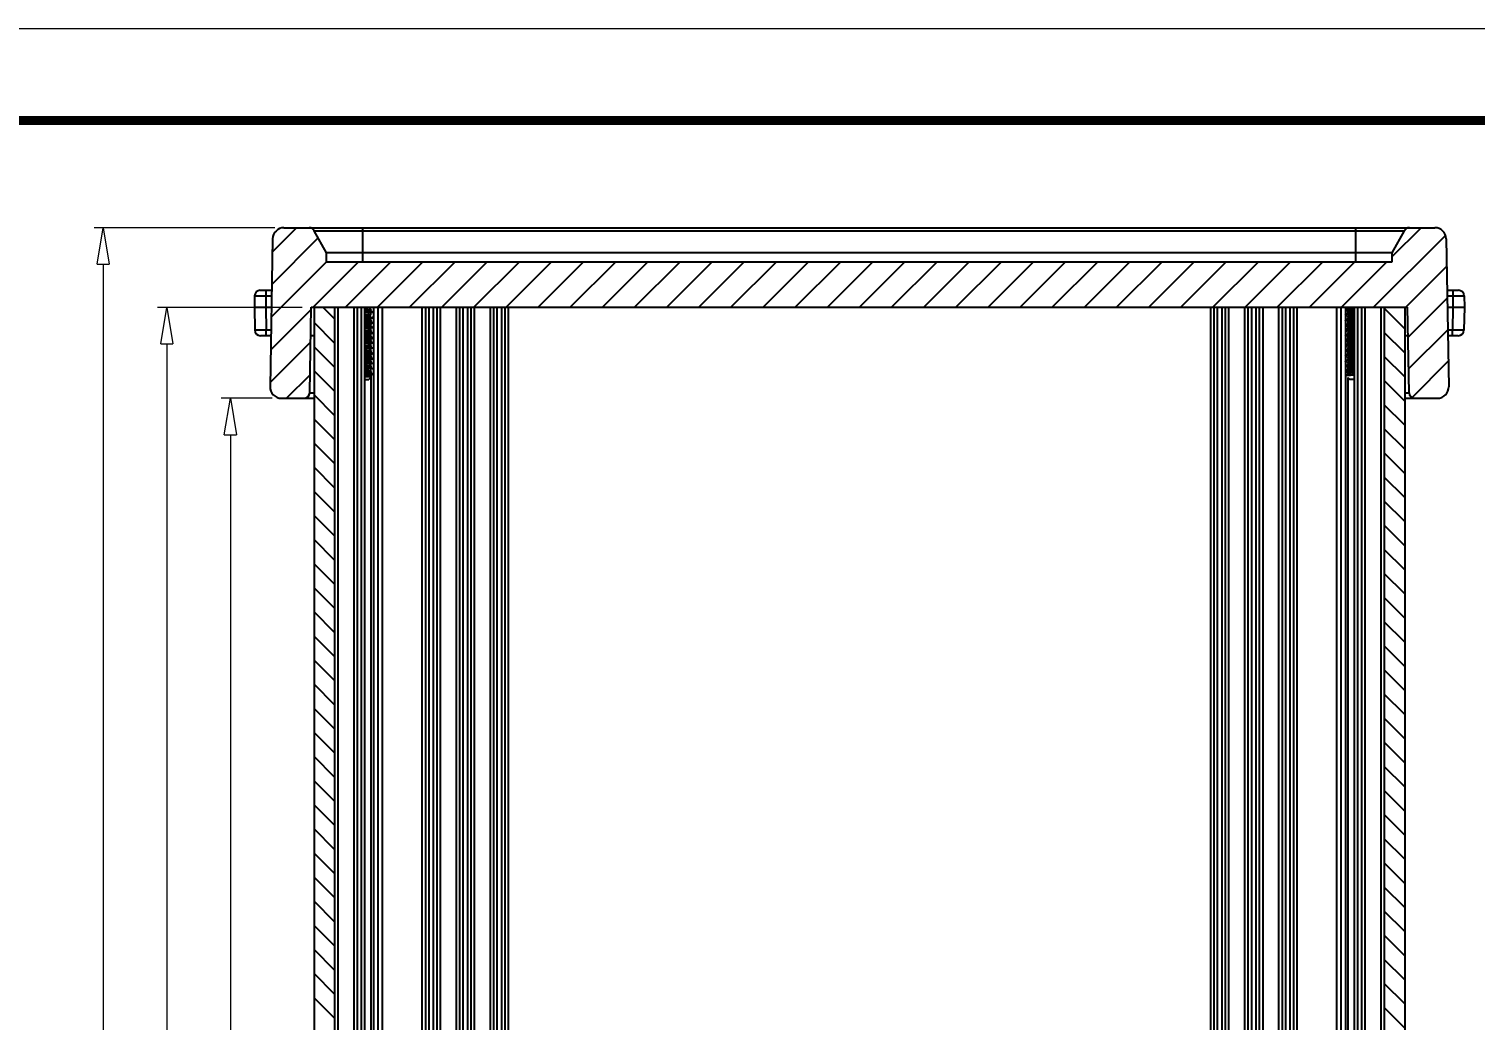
# Model space of a CAD drawing. Extents: x 2468 to 2936, y 274 to 599.
# Drawn here: x 2678.4 to 2805.7, y 512 to 599.2 of the extents above; entities that cross this region are included whole.
import ezdxf

# ---------------------------------------------------------------- set-up
doc = ezdxf.new("R2010")
doc.units = 0
doc.header["$LTSCALE"] = 30.734
doc.header["$PDMODE"] = 3
doc.header["$PDSIZE"] = 0.3125
doc.layers.get('0').update_dxf_attribs({"linetype": 'CONTINUOUS'})
doc.layers.get('Defpoints').update_dxf_attribs({"linetype": 'CONTINUOUS'})
doc.layers.add('dim', color=3, linetype='CONTINUOUS', lineweight=9)
doc.layers.add('from', color=7, linetype='CONTINUOUS', lineweight=13)
doc.styles.add('ROMAND', font='romand.shx', dxfattribs={"width": 0.75, "bigfont": 'gbcbig.shx'})
doc.dimstyles.new('YanXiu', dxfattribs={"dimtxt": 2.5, "dimasz": 2.2, "dimexe": 0.66, "dimexo": 0.66, "dimgap": 0.66, "dimtad": 0, "dimzin": 9, "dimdsep": 46, "dimtxsty": 'ROMAND', "dimblk": 'CLOSEDBLANK', "dimcen": 0, "dimclrd": 256, "dimclre": 131, "dimclrt": 42, "dimazin": 2, "dimtfac": 1, "dimtofl": 0, "dimtmove": 0, "dimatfit": 3, "dimldrblk": 'CLOSEDBLANK', "dimfxl": 1, "dimlwd": 5, "dimlwe": 5, "dimarcsym": 0})

# ---------------------------------------------------------------- blocks, each defined once
blk = doc.blocks.new('_ClosedBlank')
at = {"color": 0, "linetype": 'ByBlock', "lineweight": -2}
for p, q in [((-1, 0.167), (0, 0)), ((-1, 0.167), (-1, -0.167)), ((0, 0), (-1, -0.167))]:
    blk.add_line(p, q, dxfattribs=at)
blk = doc.blocks.new('*D3')
at = {"layer": 'Defpoints', "color": 0}
for p in [(2690.5, 574.67), (2703.21, 574.67), (2703.21, 434.67)]:
    blk.add_point(p, dxfattribs=at)
at = {"layer": 'dim', "color": 131, "lineweight": 5}
for p, q in [((2702.41, 574.67), (2689.7, 574.67)), ((2702.41, 434.67), (2689.7, 434.67))]:
    blk.add_line(p, q, dxfattribs=at)
at = {"layer": 'dim', "lineweight": 5}
for p, q in [((2690.5, 571.47), (2690.5, 509.12)), ((2693.29, 509.12), (2687.7, 509.12)), ((2687.7, 509.12), (2687.7, 500.23)), ((2693.29, 500.23), (2693.29, 509.12)), ((2687.7, 500.23), (2693.29, 500.23)), ((2690.5, 437.87), (2690.5, 500.23))]:
    blk.add_line(p, q, dxfattribs=at)
at = {"layer": 'dim', "lineweight": 5, "xscale": 3.2, "yscale": 3.2, "zscale": 3.2}
for p, rotation in [((2690.5, 574.67), 90), ((2690.5, 434.67), 270)]:
    blk.add_blockref('_ClosedBlank', p, dxfattribs=dict(at, rotation=rotation))
at = {"layer": 'dim', "color": 42, "insert": (2690.5, 504.67), "char_height": 4, "attachment_point": 5, "rotation": 90, "style": 'ROMAND'}
blk.add_mtext('140', dxfattribs=at)
blk = doc.blocks.new('*D4')
at = {"layer": 'Defpoints', "color": 0}
for p in [(2700.59, 566.67), (2696.1, 442.67), (2700.59, 442.67)]:
    blk.add_point(p, dxfattribs=at)
at = {"layer": 'dim', "color": 131, "lineweight": 5}
for p, q in [((2699.79, 566.67), (2695.3, 566.67)), ((2699.79, 442.67), (2695.3, 442.67))]:
    blk.add_line(p, q, dxfattribs=at)
at = {"layer": 'dim', "lineweight": 5}
for p, q in [((2696.1, 563.47), (2696.1, 509.19)), ((2696.1, 445.87), (2696.1, 500.16))]:
    blk.add_line(p, q, dxfattribs=at)
at = {"layer": 'dim', "lineweight": 5, "xscale": 3.2, "yscale": 3.2, "zscale": 3.2}
for p, rotation in [((2696.1, 566.67), 90), ((2696.1, 442.67), 270)]:
    blk.add_blockref('_ClosedBlank', p, dxfattribs=dict(at, rotation=rotation))
at = {"layer": 'dim', "color": 42, "insert": (2696.1, 504.67), "char_height": 4, "attachment_point": 5, "rotation": 90, "style": 'ROMAND'}
blk.add_mtext('124', dxfattribs=at)
blk = doc.blocks.new('*D5')
at = {"layer": 'Defpoints', "color": 0}
for p in [(2684.9, 581.67), (2700.82, 581.67), (2700.82, 427.67)]:
    blk.add_point(p, dxfattribs=at)
at = {"layer": 'dim', "color": 131, "lineweight": 5}
for p, q in [((2700.02, 581.67), (2684.1, 581.67)), ((2700.02, 427.67), (2684.1, 427.67))]:
    blk.add_line(p, q, dxfattribs=at)
at = {"layer": 'dim', "lineweight": 5}
for p, q in [((2684.9, 578.47), (2684.9, 509.19)), ((2684.9, 430.87), (2684.9, 500.16))]:
    blk.add_line(p, q, dxfattribs=at)
at = {"layer": 'dim', "lineweight": 5, "xscale": 3.2, "yscale": 3.2, "zscale": 3.2}
for p, rotation in [((2684.9, 581.67), 90), ((2684.9, 427.67), 270)]:
    blk.add_blockref('_ClosedBlank', p, dxfattribs=dict(at, rotation=rotation))
at = {"layer": 'dim', "color": 42, "insert": (2684.9, 504.67), "char_height": 4, "attachment_point": 5, "rotation": 90, "style": 'ROMAND'}
blk.add_mtext('154', dxfattribs=at)

msp = doc.modelspace()

# ---------------------------------------------------------------- linework, layer by layer
at = {"color": 7, "linetype": 'Continuous'}
for p, q in [((2699.818, 580.691), (2699.592, 567.691)), ((2700.818, 581.674), (2802.109, 581.674)), ((2703.478, 581.416), (2799.449, 581.416)), ((2704.557, 579.474), (2703.478, 581.416)), ((2707.764, 578.674), (2707.764, 581.674)), ((2795.164, 578.674), (2795.164, 581.674)), ((2798.371, 579.474), (2799.449, 581.416)), ((2803.109, 580.691), (2803.336, 567.691)), ((2798.371, 579.474), (2704.557, 579.474)), ((2704.564, 578.674), (2704.557, 579.474)), ((2798.364, 578.674), (2798.371, 579.474)), ((2704.564, 578.674), (2798.364, 578.674)), ((2698.231, 575.682), (2698.214, 574.674)), ((2698.731, 576.174), (2699.74, 576.174)), ((2699.231, 575.682), (2699.214, 574.674)), ((2699.231, 576.174), (2699.231, 575.682)), ((2699.231, 575.682), (2699.731, 575.682)), ((2803.188, 576.174), (2804.196, 576.174)), ((2803.197, 575.682), (2803.696, 575.682)), ((2803.696, 576.174), (2803.696, 575.682)), ((2803.696, 575.682), (2803.714, 574.674)), ((2804.696, 575.682), (2804.714, 574.674)), ((2698.214, 574.674), (2699.713, 574.674)), ((2698.214, 574.674), (2698.249, 572.665)), ((2699.214, 574.674), (2699.249, 572.665)), ((2703.083, 567.165), (2703.214, 574.674)), ((2703.214, 574.674), (2799.714, 574.674)), ((2703.464, 574.674), (2703.464, 434.674)), ((2705.264, 574.674), (2705.264, 434.674)), ((2705.564, 574.674), (2705.564, 434.674)), ((2706.964, 574.674), (2706.964, 434.674)), ((2707.264, 574.674), (2707.264, 434.674)), ((2707.609, 574.674), (2707.609, 434.674)), ((2707.909, 574.674), (2707.909, 434.674)), ((2707.984, 574.62), (2707.909, 574.615)), ((2708.508, 574.66), (2708.363, 574.647)), ((2708.686, 574.674), (2708.686, 434.674)), ((2709.08, 574.674), (2709.08, 434.674)), ((2709.457, 574.674), (2709.457, 434.674)), ((2709.464, 574.674), (2709.464, 434.674)), ((2712.964, 574.674), (2712.964, 434.674)), ((2713.264, 574.674), (2713.264, 434.674)), ((2713.564, 574.674), (2713.564, 434.674)), ((2713.964, 574.674), (2713.964, 434.674)), ((2714.264, 574.674), (2714.264, 434.674)), ((2714.564, 574.674), (2714.564, 434.674)), ((2715.964, 574.674), (2715.964, 434.674)), ((2716.264, 574.674), (2716.264, 434.674)), ((2716.564, 574.674), (2716.564, 434.674)), ((2716.964, 574.674), (2716.964, 434.674)), ((2717.264, 574.674), (2717.264, 434.674)), ((2717.564, 574.674), (2717.564, 434.674)), ((2718.964, 574.674), (2718.964, 434.674)), ((2719.264, 574.674), (2719.264, 434.674)), ((2719.564, 574.674), (2719.564, 434.674)), ((2719.964, 574.674), (2719.964, 434.674)), ((2720.264, 574.674), (2720.264, 434.674)), ((2720.564, 574.674), (2720.564, 434.674)), ((2782.364, 574.674), (2782.364, 434.674)), ((2782.664, 574.674), (2782.664, 434.674)), ((2782.964, 574.674), (2782.964, 434.674)), ((2783.364, 574.674), (2783.364, 434.674)), ((2783.664, 574.674), (2783.664, 434.674)), ((2783.964, 574.674), (2783.964, 434.674)), ((2785.364, 574.674), (2785.364, 434.674)), ((2785.664, 574.674), (2785.664, 434.674)), ((2785.964, 574.674), (2785.964, 434.674)), ((2786.364, 574.674), (2786.364, 434.674)), ((2786.664, 574.674), (2786.664, 434.674)), ((2786.964, 574.674), (2786.964, 434.674)), ((2788.364, 574.674), (2788.364, 434.674)), ((2788.664, 574.674), (2788.664, 434.674)), ((2788.964, 574.674), (2788.964, 434.674)), ((2789.364, 574.674), (2789.364, 434.674)), ((2789.664, 574.674), (2789.664, 434.674)), ((2789.964, 574.674), (2789.964, 434.674)), ((2793.464, 574.674), (2793.464, 434.674)), ((2793.471, 574.674), (2793.471, 434.674)), ((2793.848, 574.674), (2793.848, 434.674)), ((2794.242, 574.674), (2794.242, 434.674)), ((2794.602, 574.624), (2794.498, 574.61)), ((2794.862, 574.553), (2794.67, 574.54)), ((2795.019, 574.563), (2794.862, 574.553)), ((2795.019, 574.66), (2794.891, 574.65)), ((2795.019, 574.674), (2795.019, 434.674)), ((2795.319, 574.674), (2795.319, 434.674)), ((2795.664, 574.674), (2795.664, 434.674)), ((2795.964, 574.674), (2795.964, 434.674)), ((2797.364, 574.674), (2797.364, 434.674)), ((2797.664, 574.674), (2797.664, 434.674)), ((2799.464, 574.674), (2799.464, 434.674)), ((2799.845, 567.165), (2799.714, 574.674)), ((2803.214, 574.674), (2804.714, 574.674)), ((2803.714, 574.674), (2803.679, 572.665)), ((2804.714, 574.674), (2804.679, 572.665)), ((2699.67, 572.174), (2698.749, 572.174)), ((2699.678, 572.665), (2699.249, 572.665)), ((2699.249, 572.174), (2699.249, 572.665)), ((2703.464, 572.174), (2703.17, 572.174)), ((2708.539, 572.103), (2708.517, 572.088)), ((2799.757, 572.174), (2799.464, 572.174)), ((2803.679, 572.665), (2803.249, 572.665)), ((2804.179, 572.174), (2803.258, 572.174)), ((2803.679, 572.174), (2803.679, 572.665)), ((2707.909, 568.761), (2708.573, 568.761)), ((2708.103, 568.675), (2707.909, 568.645)), ((2707.909, 568.586), (2708.539, 568.586)), ((2707.909, 568.336), (2708.289, 568.336)), ((2708.463, 568.511), (2708.289, 568.336)), ((2708.463, 568.511), (2708.463, 440.837)), ((2794.464, 568.511), (2794.639, 568.336)), ((2794.464, 568.511), (2794.464, 440.837)), ((2795.019, 568.336), (2794.639, 568.336)), ((2700.591, 566.674), (2703.464, 566.674)), ((2703.083, 567.165), (2703.464, 567.165)), ((2799.464, 567.165), (2799.845, 567.165)), ((2799.464, 566.674), (2802.336, 566.674))]:
    msp.add_line(p, q, dxfattribs=at)
at = {"color": 40, "linetype": 'Continuous'}
for p, q in [((2699.749, 576.687), (2703.835, 580.774)), ((2699.799, 579.566), (2701.907, 581.674)), ((2796.73, 574.674), (2803.055, 580.998)), ((2798.368, 579.14), (2800.902, 581.674)), ((2699.698, 573.808), (2704.564, 578.674)), ((2703.392, 574.674), (2707.392, 578.674)), ((2706.22, 574.674), (2710.22, 578.674)), ((2709.049, 574.674), (2713.049, 578.674)), ((2711.877, 574.674), (2715.877, 578.674)), ((2714.706, 574.674), (2718.706, 578.674)), ((2717.534, 574.674), (2721.534, 578.674)), ((2720.363, 574.674), (2724.363, 578.674)), ((2723.191, 574.674), (2727.191, 578.674)), ((2726.019, 574.674), (2730.019, 578.674)), ((2728.848, 574.674), (2732.848, 578.674)), ((2731.676, 574.674), (2735.676, 578.674)), ((2734.505, 574.674), (2738.505, 578.674)), ((2737.333, 574.674), (2741.333, 578.674)), ((2740.162, 574.674), (2744.162, 578.674)), ((2742.99, 574.674), (2746.99, 578.674)), ((2745.818, 574.674), (2749.818, 578.674)), ((2748.647, 574.674), (2752.647, 578.674)), ((2751.475, 574.674), (2755.475, 578.674)), ((2754.304, 574.674), (2758.304, 578.674)), ((2757.132, 574.674), (2761.132, 578.674)), ((2759.961, 574.674), (2763.961, 578.674)), ((2762.789, 574.674), (2766.789, 578.674)), ((2765.617, 574.674), (2769.617, 578.674)), ((2768.446, 574.674), (2772.446, 578.674)), ((2771.274, 574.674), (2775.274, 578.674)), ((2774.103, 574.674), (2778.103, 578.674)), ((2776.931, 574.674), (2780.931, 578.674)), ((2779.76, 574.674), (2783.76, 578.674)), ((2782.588, 574.674), (2786.588, 578.674)), ((2785.416, 574.674), (2789.416, 578.674)), ((2788.245, 574.674), (2792.245, 578.674)), ((2791.073, 574.674), (2795.073, 578.674)), ((2793.902, 574.674), (2797.902, 578.674)), ((2799.559, 574.674), (2803.152, 578.267)), ((2799.76, 572.046), (2803.2, 575.487)), ((2699.648, 570.93), (2703.211, 574.492)), ((2705.264, 573.65), (2704.24, 574.674)), ((2799.464, 572.788), (2797.664, 574.588)), ((2705.264, 571.529), (2703.464, 573.329)), ((2699.598, 568.051), (2703.16, 571.614)), ((2799.464, 570.667), (2797.664, 572.467)), ((2799.808, 569.267), (2803.249, 572.707)), ((2705.264, 569.408), (2703.464, 571.208)), ((2799.464, 568.546), (2797.664, 570.346)), ((2705.264, 567.286), (2703.464, 569.086)), ((2800.111, 566.741), (2803.297, 569.927)), ((2701.049, 566.674), (2703.11, 568.735)), ((2799.464, 566.424), (2797.664, 568.224)), ((2705.264, 565.165), (2703.464, 566.965)), ((2799.464, 564.303), (2797.664, 566.103)), ((2705.264, 563.044), (2703.464, 564.844)), ((2799.464, 562.182), (2797.664, 563.982)), ((2705.264, 560.922), (2703.464, 562.722)), ((2799.464, 560.06), (2797.664, 561.86)), ((2705.264, 558.801), (2703.464, 560.601)), ((2799.464, 557.939), (2797.664, 559.739)), ((2705.264, 556.68), (2703.464, 558.48)), ((2799.464, 555.818), (2797.664, 557.618)), ((2705.264, 554.558), (2703.464, 556.358)), ((2799.464, 553.696), (2797.664, 555.496)), ((2705.264, 552.437), (2703.464, 554.237)), ((2799.464, 551.575), (2797.664, 553.375)), ((2705.264, 550.316), (2703.464, 552.116)), ((2799.464, 549.454), (2797.664, 551.254)), ((2705.264, 548.194), (2703.464, 549.994)), ((2799.464, 547.333), (2797.664, 549.133)), ((2705.264, 546.073), (2703.464, 547.873)), ((2799.464, 545.211), (2797.664, 547.011)), ((2705.264, 543.952), (2703.464, 545.752)), ((2799.464, 543.09), (2797.664, 544.89)), ((2705.264, 541.83), (2703.464, 543.63)), ((2799.464, 540.969), (2797.664, 542.769)), ((2705.264, 539.709), (2703.464, 541.509)), ((2799.464, 538.847), (2797.664, 540.647)), ((2705.264, 537.588), (2703.464, 539.388)), ((2799.464, 536.726), (2797.664, 538.526)), ((2705.264, 535.467), (2703.464, 537.267)), ((2799.464, 534.605), (2797.664, 536.405)), ((2705.264, 533.345), (2703.464, 535.145)), ((2799.464, 532.483), (2797.664, 534.283)), ((2705.264, 531.224), (2703.464, 533.024)), ((2799.464, 530.362), (2797.664, 532.162)), ((2705.264, 529.103), (2703.464, 530.903)), ((2799.464, 528.241), (2797.664, 530.041)), ((2705.264, 526.981), (2703.464, 528.781)), ((2799.464, 526.119), (2797.664, 527.919)), ((2705.264, 524.86), (2703.464, 526.66)), ((2799.464, 523.998), (2797.664, 525.798)), ((2705.264, 522.739), (2703.464, 524.539)), ((2799.464, 521.877), (2797.664, 523.677)), ((2705.264, 520.617), (2703.464, 522.417)), ((2799.464, 519.755), (2797.664, 521.555)), ((2705.264, 518.496), (2703.464, 520.296)), ((2799.464, 517.634), (2797.664, 519.434)), ((2705.264, 516.375), (2703.464, 518.175)), ((2799.464, 515.513), (2797.664, 517.313)), ((2705.264, 514.253), (2703.464, 516.053)), ((2799.464, 513.391), (2797.664, 515.191)), ((2705.264, 512.132), (2703.464, 513.932)), ((2799.464, 511.27), (2797.664, 513.07))]:
    msp.add_line(p, q, dxfattribs=at)
at = {"color": 7, "linetype": 'Continuous'}
for points in [[(2698.231, 575.682), (2698.28, 575.685), (2698.422, 575.686), (2698.644, 575.686), (2698.922, 575.685), (2699.231, 575.682)], [(2803.696, 575.682), (2804.005, 575.685), (2804.284, 575.686), (2804.505, 575.686), (2804.647, 575.685), (2804.696, 575.682)], [(2707.909, 574.463), (2708.036, 574.472), (2708.195, 574.486), (2708.326, 574.499), (2708.429, 574.512)], [(2708.5, 574.334), (2708.429, 574.32), (2708.326, 574.307), (2708.195, 574.294), (2708.037, 574.281), (2707.909, 574.271)], [(2708.714, 574.252), (2708.71, 574.246), (2708.671, 574.233), (2708.59, 574.22), (2708.47, 574.206), (2708.316, 574.193), (2708.131, 574.18), (2707.924, 574.166), (2707.909, 574.165)], [(2708.363, 574.647), (2708.186, 574.633), (2707.984, 574.62)], [(2708.429, 574.512), (2708.5, 574.525), (2708.532, 574.536)], [(2708.429, 574.062), (2708.5, 574.075), (2708.532, 574.086)], [(2708.539, 574.353), (2708.535, 574.347), (2708.5, 574.334)], [(2795.019, 574.507), (2794.862, 574.497), (2794.67, 574.484), (2794.505, 574.47), (2794.373, 574.457), (2794.279, 574.444), (2794.226, 574.43), (2794.214, 574.421)], [(2794.373, 574.513), (2794.279, 574.5), (2794.226, 574.487), (2794.22, 574.484)], [(2795.019, 574.113), (2795.014, 574.113), (2794.805, 574.1), (2794.62, 574.086), (2794.464, 574.073), (2794.342, 574.059), (2794.259, 574.046), (2794.22, 574.034)], [(2794.67, 574.54), (2794.505, 574.527), (2794.373, 574.513)], [(2794.389, 574.319), (2794.392, 574.325), (2794.427, 574.339)], [(2794.498, 574.61), (2794.427, 574.597), (2794.396, 574.586)], [(2794.499, 574.16), (2794.427, 574.147), (2794.396, 574.136)], [(2794.427, 574.339), (2794.498, 574.352), (2794.602, 574.365), (2794.733, 574.378), (2794.891, 574.392), (2795.019, 574.401)], [(2795.019, 574.21), (2794.891, 574.2), (2794.733, 574.187), (2794.602, 574.174), (2794.499, 574.16)], [(2794.891, 574.65), (2794.733, 574.637), (2794.602, 574.624)], [(2707.909, 574.013), (2708.037, 574.022), (2708.195, 574.036), (2708.326, 574.049), (2708.429, 574.062)], [(2708.463, 573.877), (2708.417, 573.868), (2708.313, 573.856), (2708.182, 573.843), (2708.025, 573.83), (2707.909, 573.821)], [(2708.714, 573.802), (2708.704, 573.793), (2708.652, 573.779), (2708.56, 573.766), (2708.43, 573.753), (2708.266, 573.739), (2708.075, 573.726), (2707.909, 573.715)], [(2708.708, 573.738), (2708.704, 573.736), (2708.652, 573.723), (2708.56, 573.71), (2708.43, 573.696), (2708.266, 573.683), (2708.075, 573.67), (2707.909, 573.659)], [(2707.909, 573.563), (2708.025, 573.571), (2708.182, 573.584), (2708.313, 573.597), (2708.417, 573.61)], [(2708.5, 573.433), (2708.429, 573.42), (2708.325, 573.407), (2708.194, 573.394), (2708.036, 573.38), (2707.909, 573.371)], [(2708.714, 573.352), (2708.693, 573.339), (2708.63, 573.325), (2708.527, 573.312), (2708.387, 573.299), (2708.215, 573.285), (2708.017, 573.272), (2707.909, 573.265)], [(2708.708, 573.288), (2708.693, 573.283), (2708.63, 573.269), (2708.527, 573.256), (2708.387, 573.243), (2708.215, 573.229), (2708.017, 573.216), (2707.909, 573.209)], [(2707.909, 573.113), (2708.036, 573.122), (2708.194, 573.135), (2708.325, 573.149), (2708.429, 573.162)], [(2708.5, 572.984), (2708.429, 572.97), (2708.325, 572.957), (2708.194, 572.944), (2708.036, 572.931), (2707.909, 572.921)], [(2708.714, 572.902), (2708.712, 572.898), (2708.68, 572.885), (2708.605, 572.872), (2708.491, 572.858), (2708.341, 572.845), (2708.161, 572.832), (2707.957, 572.818), (2707.909, 572.815)], [(2708.417, 573.61), (2708.492, 573.623), (2708.532, 573.636)], [(2708.429, 573.162), (2708.5, 573.175), (2708.532, 573.186)], [(2708.539, 573.453), (2708.535, 573.447), (2708.5, 573.433)], [(2708.539, 573.003), (2708.535, 572.997), (2708.5, 572.984)], [(2795.019, 574.057), (2795.014, 574.057), (2794.805, 574.043), (2794.62, 574.03), (2794.464, 574.017), (2794.342, 574.003), (2794.259, 573.99), (2794.218, 573.977), (2794.214, 573.971)], [(2795.019, 573.607), (2794.953, 573.603), (2794.75, 573.59), (2794.573, 573.576), (2794.426, 573.563), (2794.315, 573.549), (2794.243, 573.536), (2794.214, 573.523), (2794.214, 573.521)], [(2795.019, 573.157), (2794.894, 573.149), (2794.697, 573.136), (2794.528, 573.122), (2794.39, 573.109), (2794.29, 573.096), (2794.231, 573.082), (2794.214, 573.071)], [(2795.019, 573.663), (2794.953, 573.659), (2794.75, 573.646), (2794.573, 573.632), (2794.426, 573.619), (2794.315, 573.606), (2794.243, 573.592), (2794.22, 573.584)], [(2795.019, 573.213), (2794.894, 573.205), (2794.697, 573.192), (2794.528, 573.179), (2794.39, 573.165), (2794.29, 573.152), (2794.231, 573.139), (2794.22, 573.134)], [(2794.389, 573.869), (2794.392, 573.875), (2794.427, 573.889)], [(2794.389, 573.419), (2794.392, 573.425), (2794.427, 573.439)], [(2794.389, 572.969), (2794.392, 572.975), (2794.427, 572.989)], [(2794.498, 573.71), (2794.427, 573.697), (2794.396, 573.686)], [(2794.498, 573.26), (2794.427, 573.247), (2794.396, 573.236)], [(2794.498, 572.81), (2794.427, 572.797), (2794.396, 572.786)], [(2794.427, 573.889), (2794.499, 573.902), (2794.602, 573.915), (2794.733, 573.928), (2794.891, 573.942), (2795.019, 573.951)], [(2794.427, 573.439), (2794.498, 573.452), (2794.602, 573.465), (2794.733, 573.478), (2794.891, 573.492), (2795.019, 573.501)], [(2794.427, 572.989), (2794.498, 573.002), (2794.602, 573.015), (2794.733, 573.028), (2794.891, 573.042), (2795.019, 573.051)], [(2795.019, 573.76), (2794.891, 573.75), (2794.733, 573.737), (2794.602, 573.724), (2794.498, 573.71)], [(2795.019, 573.31), (2794.891, 573.3), (2794.733, 573.287), (2794.602, 573.274), (2794.498, 573.26)], [(2795.019, 572.86), (2794.891, 572.85), (2794.733, 572.837), (2794.602, 572.824), (2794.498, 572.81)], [(2699.249, 572.665), (2698.94, 572.663), (2698.661, 572.662), (2698.44, 572.662), (2698.298, 572.663), (2698.249, 572.665)], [(2707.909, 572.663), (2708.036, 572.672), (2708.194, 572.685), (2708.325, 572.699), (2708.429, 572.712)], [(2708.5, 572.534), (2708.429, 572.52), (2708.326, 572.507), (2708.195, 572.494), (2708.036, 572.481), (2707.909, 572.471)], [(2708.714, 572.452), (2708.708, 572.445), (2708.663, 572.431), (2708.577, 572.418), (2708.452, 572.405), (2708.293, 572.391), (2708.106, 572.378), (2707.909, 572.365)], [(2708.708, 572.388), (2708.663, 572.375), (2708.577, 572.362), (2708.452, 572.348), (2708.293, 572.335), (2708.106, 572.322), (2707.909, 572.309)], [(2707.909, 572.213), (2708.036, 572.222), (2708.195, 572.236), (2708.326, 572.249), (2708.429, 572.262)], [(2708.517, 572.088), (2708.454, 572.074), (2708.354, 572.06), (2708.223, 572.046), (2708.061, 572.033), (2707.909, 572.021)], [(2708.714, 572.002), (2708.699, 571.991), (2708.643, 571.977), (2708.545, 571.964), (2708.411, 571.951), (2708.243, 571.937), (2708.048, 571.924), (2707.909, 571.915)], [(2708.708, 571.938), (2708.699, 571.935), (2708.643, 571.921), (2708.545, 571.908), (2708.411, 571.895), (2708.243, 571.881), (2708.048, 571.868), (2707.909, 571.859)], [(2707.909, 571.763), (2708.061, 571.774), (2708.223, 571.788), (2708.354, 571.802), (2708.454, 571.816)], [(2708.5, 571.633), (2708.429, 571.62), (2708.325, 571.607), (2708.194, 571.594), (2708.036, 571.58), (2707.909, 571.571)], [(2708.714, 571.552), (2708.714, 571.55), (2708.688, 571.537), (2708.619, 571.524), (2708.511, 571.51), (2708.366, 571.497), (2708.19, 571.484), (2707.989, 571.47), (2707.909, 571.465)], [(2708.429, 572.712), (2708.5, 572.725), (2708.532, 572.736)], [(2708.429, 572.262), (2708.5, 572.275), (2708.532, 572.286)], [(2708.454, 571.816), (2708.517, 571.83), (2708.532, 571.836)], [(2708.539, 572.553), (2708.535, 572.547), (2708.5, 572.534)], [(2708.539, 571.653), (2708.535, 571.647), (2708.5, 571.633)], [(2795.019, 572.707), (2794.836, 572.695), (2794.647, 572.682), (2794.485, 572.669), (2794.358, 572.655), (2794.269, 572.642), (2794.222, 572.629), (2794.214, 572.621)], [(2795.019, 572.257), (2794.986, 572.255), (2794.78, 572.242), (2794.598, 572.228), (2794.446, 572.215), (2794.329, 572.202), (2794.252, 572.188), (2794.216, 572.175), (2794.214, 572.171)], [(2795.019, 571.807), (2794.926, 571.801), (2794.726, 571.788), (2794.552, 571.774), (2794.409, 571.761), (2794.303, 571.748), (2794.237, 571.734), (2794.214, 571.721)], [(2795.019, 572.763), (2794.836, 572.752), (2794.647, 572.738), (2794.485, 572.725), (2794.358, 572.712), (2794.269, 572.698), (2794.22, 572.684)], [(2795.019, 572.313), (2794.986, 572.311), (2794.78, 572.298), (2794.598, 572.284), (2794.446, 572.271), (2794.329, 572.258), (2794.252, 572.244), (2794.22, 572.234)], [(2795.019, 571.863), (2794.926, 571.857), (2794.726, 571.844), (2794.552, 571.831), (2794.409, 571.817), (2794.303, 571.804), (2794.237, 571.791), (2794.22, 571.784)], [(2794.389, 572.519), (2794.392, 572.525), (2794.427, 572.539)], [(2794.389, 572.069), (2794.392, 572.075), (2794.427, 572.089)], [(2794.389, 571.619), (2794.392, 571.625), (2794.427, 571.639)], [(2794.498, 572.36), (2794.427, 572.347), (2794.396, 572.336)], [(2794.498, 571.91), (2794.427, 571.897), (2794.396, 571.886)], [(2794.427, 572.539), (2794.498, 572.552), (2794.602, 572.565), (2794.733, 572.578), (2794.891, 572.592), (2795.019, 572.601)], [(2794.427, 572.089), (2794.498, 572.102), (2794.602, 572.115), (2794.733, 572.128), (2794.891, 572.142), (2795.019, 572.151)], [(2794.427, 571.639), (2794.498, 571.652), (2794.602, 571.665), (2794.733, 571.678), (2794.891, 571.692), (2795.019, 571.701)], [(2795.019, 572.41), (2794.891, 572.4), (2794.733, 572.387), (2794.602, 572.374), (2794.498, 572.36)], [(2795.019, 571.96), (2794.891, 571.95), (2794.733, 571.937), (2794.602, 571.924), (2794.498, 571.91)], [(2804.679, 572.665), (2804.63, 572.663), (2804.488, 572.662), (2804.267, 572.662), (2803.988, 572.663), (2803.679, 572.665)], [(2707.909, 571.313), (2708.036, 571.322), (2708.194, 571.335), (2708.325, 571.349), (2708.429, 571.362)], [(2708.5, 571.183), (2708.429, 571.17), (2708.325, 571.157), (2708.194, 571.144), (2708.036, 571.13), (2707.909, 571.121)], [(2708.714, 571.102), (2708.711, 571.097), (2708.673, 571.083), (2708.593, 571.07), (2708.474, 571.057), (2708.32, 571.043), (2708.136, 571.03), (2707.929, 571.017), (2707.909, 571.015)], [(2707.909, 570.863), (2708.036, 570.872), (2708.194, 570.885), (2708.325, 570.899), (2708.429, 570.912)], [(2708.5, 570.734), (2708.429, 570.72), (2708.325, 570.707), (2708.194, 570.694), (2708.036, 570.681), (2707.909, 570.671)], [(2708.714, 570.652), (2708.704, 570.643), (2708.654, 570.63), (2708.563, 570.616), (2708.433, 570.603), (2708.27, 570.589), (2708.08, 570.576), (2707.909, 570.565)], [(2708.708, 570.588), (2708.704, 570.587), (2708.654, 570.573), (2708.563, 570.56), (2708.433, 570.547), (2708.27, 570.533), (2708.08, 570.52), (2707.909, 570.509)], [(2707.909, 570.413), (2708.036, 570.422), (2708.194, 570.435), (2708.325, 570.449), (2708.429, 570.462)], [(2708.5, 570.283), (2708.428, 570.27), (2708.325, 570.257), (2708.194, 570.244), (2708.035, 570.23), (2707.909, 570.221)], [(2708.429, 571.362), (2708.5, 571.375), (2708.532, 571.386)], [(2708.429, 570.912), (2708.5, 570.925), (2708.532, 570.936)], [(2708.429, 570.462), (2708.5, 570.475), (2708.532, 570.486)], [(2708.539, 571.203), (2708.535, 571.197), (2708.5, 571.183)], [(2708.539, 570.753), (2708.535, 570.747), (2708.5, 570.734)], [(2708.539, 570.303), (2708.535, 570.297), (2708.5, 570.283)], [(2795.019, 571.357), (2794.867, 571.347), (2794.674, 571.334), (2794.508, 571.321), (2794.375, 571.307), (2794.28, 571.294), (2794.226, 571.281), (2794.214, 571.271)], [(2795.019, 570.907), (2795.019, 570.907), (2794.81, 570.894), (2794.624, 570.88), (2794.467, 570.867), (2794.345, 570.854), (2794.261, 570.84), (2794.219, 570.827), (2794.214, 570.821)], [(2795.019, 570.457), (2794.958, 570.453), (2794.755, 570.44), (2794.576, 570.426), (2794.429, 570.413), (2794.317, 570.4), (2794.245, 570.386), (2794.215, 570.373), (2794.214, 570.371)], [(2795.019, 571.413), (2794.867, 571.404), (2794.674, 571.39), (2794.508, 571.377), (2794.375, 571.364), (2794.28, 571.35), (2794.226, 571.337), (2794.22, 571.334)], [(2795.019, 570.963), (2795.019, 570.963), (2794.81, 570.95), (2794.624, 570.936), (2794.467, 570.923), (2794.345, 570.91), (2794.261, 570.896), (2794.22, 570.884)], [(2795.019, 570.513), (2794.958, 570.509), (2794.755, 570.496), (2794.576, 570.483), (2794.429, 570.469), (2794.317, 570.456), (2794.245, 570.443), (2794.22, 570.434)], [(2794.389, 571.169), (2794.392, 571.175), (2794.427, 571.189)], [(2794.389, 570.719), (2794.392, 570.725), (2794.427, 570.739)], [(2794.389, 570.269), (2794.39, 570.273), (2794.419, 570.286)], [(2794.498, 571.46), (2794.427, 571.447), (2794.396, 571.436)], [(2794.498, 571.01), (2794.427, 570.997), (2794.396, 570.986)], [(2794.486, 570.558), (2794.419, 570.545), (2794.396, 570.536)], [(2794.419, 570.286), (2794.486, 570.3), (2794.588, 570.314), (2794.719, 570.327), (2794.878, 570.341), (2795.019, 570.351)], [(2794.427, 571.189), (2794.498, 571.202), (2794.602, 571.215), (2794.733, 571.228), (2794.891, 571.242), (2795.019, 571.251)], [(2794.427, 570.739), (2794.498, 570.752), (2794.602, 570.765), (2794.733, 570.778), (2794.891, 570.792), (2795.019, 570.801)], [(2795.019, 570.61), (2794.878, 570.599), (2794.719, 570.585), (2794.588, 570.572), (2794.486, 570.558)], [(2795.019, 571.51), (2794.891, 571.5), (2794.733, 571.487), (2794.602, 571.474), (2794.498, 571.46)], [(2795.019, 571.06), (2794.891, 571.05), (2794.733, 571.037), (2794.602, 571.024), (2794.498, 571.01)], [(2708.714, 570.202), (2708.694, 570.189), (2708.632, 570.176), (2708.53, 570.162), (2708.391, 570.149), (2708.219, 570.136), (2708.022, 570.122), (2707.909, 570.115)], [(2708.708, 570.138), (2708.695, 570.133), (2708.634, 570.12), (2708.533, 570.107), (2708.395, 570.093), (2708.225, 570.08), (2708.028, 570.067), (2707.909, 570.059)], [(2707.909, 569.963), (2708.035, 569.972), (2708.194, 569.985), (2708.325, 569.999), (2708.428, 570.012)], [(2708.5, 569.833), (2708.428, 569.82), (2708.325, 569.807), (2708.194, 569.794), (2708.035, 569.78), (2707.909, 569.771)], [(2708.714, 569.752), (2708.713, 569.749), (2708.681, 569.735), (2708.608, 569.722), (2708.494, 569.709), (2708.345, 569.695), (2708.166, 569.682), (2707.962, 569.669), (2707.909, 569.665)], [(2707.909, 569.513), (2708.035, 569.522), (2708.194, 569.535), (2708.325, 569.549), (2708.428, 569.562)], [(2708.5, 569.383), (2708.429, 569.37), (2708.325, 569.357), (2708.194, 569.344), (2708.036, 569.33), (2707.909, 569.321)], [(2708.714, 569.302), (2708.708, 569.295), (2708.665, 569.282), (2708.58, 569.268), (2708.456, 569.255), (2708.298, 569.242), (2708.111, 569.228), (2707.909, 569.215)], [(2707.909, 569.063), (2708.036, 569.072), (2708.194, 569.085), (2708.325, 569.099), (2708.429, 569.112)], [(2708.428, 570.012), (2708.5, 570.025), (2708.532, 570.036)], [(2708.428, 569.562), (2708.5, 569.575), (2708.532, 569.586)], [(2708.429, 569.112), (2708.5, 569.125), (2708.532, 569.136)], [(2708.539, 569.853), (2708.535, 569.847), (2708.5, 569.833)], [(2708.539, 569.403), (2708.535, 569.397), (2708.5, 569.383)], [(2795.019, 570.007), (2794.907, 570), (2794.71, 569.987), (2794.538, 569.973), (2794.399, 569.96), (2794.296, 569.947), (2794.234, 569.933), (2794.214, 569.921)], [(2795.019, 569.557), (2794.862, 569.547), (2794.67, 569.534), (2794.505, 569.52), (2794.373, 569.507), (2794.279, 569.494), (2794.226, 569.48), (2794.214, 569.471)], [(2795.019, 569.107), (2794.818, 569.094), (2794.632, 569.081), (2794.473, 569.068), (2794.35, 569.054), (2794.264, 569.041), (2794.22, 569.028), (2794.214, 569.021)], [(2795.019, 570.063), (2794.899, 570.056), (2794.702, 570.042), (2794.531, 570.029), (2794.393, 570.016), (2794.292, 570.002), (2794.232, 569.989), (2794.22, 569.984)], [(2795.019, 569.613), (2794.841, 569.602), (2794.651, 569.589), (2794.489, 569.575), (2794.361, 569.562), (2794.271, 569.549), (2794.222, 569.535), (2794.22, 569.534)], [(2795.019, 569.163), (2794.991, 569.162), (2794.785, 569.148), (2794.602, 569.135), (2794.45, 569.121), (2794.332, 569.108), (2794.253, 569.095), (2794.22, 569.084)], [(2794.389, 569.819), (2794.392, 569.825), (2794.427, 569.839)], [(2794.389, 569.369), (2794.392, 569.375), (2794.427, 569.389)], [(2794.498, 570.11), (2794.427, 570.097), (2794.396, 570.086)], [(2794.498, 569.66), (2794.427, 569.647), (2794.396, 569.636)], [(2794.498, 569.21), (2794.427, 569.197), (2794.396, 569.186)], [(2794.427, 569.839), (2794.498, 569.852), (2794.602, 569.865), (2794.733, 569.878), (2794.891, 569.892), (2795.019, 569.901)], [(2794.427, 569.389), (2794.498, 569.402), (2794.602, 569.415), (2794.733, 569.428), (2794.891, 569.442), (2795.019, 569.451)], [(2794.427, 568.939), (2794.498, 568.952), (2794.602, 568.965), (2794.733, 568.978), (2794.891, 568.992), (2795.019, 569.001)], [(2795.019, 570.16), (2794.891, 570.15), (2794.733, 570.137), (2794.602, 570.124), (2794.498, 570.11)], [(2795.019, 569.71), (2794.891, 569.7), (2794.733, 569.687), (2794.602, 569.674), (2794.498, 569.66)], [(2795.019, 569.26), (2794.891, 569.25), (2794.733, 569.237), (2794.602, 569.224), (2794.498, 569.21)], [(2708.5, 568.933), (2708.429, 568.92), (2708.325, 568.907), (2708.194, 568.894), (2708.036, 568.88), (2707.909, 568.871)], [(2708.714, 568.852), (2708.7, 568.841), (2708.645, 568.828), (2708.549, 568.815), (2708.415, 568.801), (2708.248, 568.788), (2708.054, 568.774), (2707.909, 568.765)], [(2707.909, 568.613), (2708.08, 568.626), (2708.228, 568.639), (2708.351, 568.651), (2708.446, 568.665)], [(2708.573, 568.761), (2708.437, 568.733), (2708.279, 568.704), (2708.103, 568.675)], [(2708.446, 568.665), (2708.509, 568.678), (2708.532, 568.686)], [(2708.539, 568.953), (2708.535, 568.947), (2708.5, 568.933)], [(2708.708, 568.788), (2708.66, 568.774), (2708.573, 568.761)], [(2794.301, 568.681), (2794.309, 568.684), (2794.355, 568.692), (2794.436, 568.7), (2794.549, 568.708), (2794.69, 568.716), (2794.856, 568.723), (2795.019, 568.73)], [(2794.389, 568.919), (2794.392, 568.925), (2794.427, 568.939)], [(2794.532, 568.765), (2794.452, 568.753), (2794.404, 568.74), (2794.396, 568.736)], [(2795.019, 568.81), (2794.921, 568.802), (2794.768, 568.79), (2794.638, 568.778), (2794.532, 568.765)]]:
    msp.add_lwpolyline(points, dxfattribs=at)
for centre, radius, start, end in [((2700.818, 580.674), 1, 90, 179), ((2703.041, 581.174), 0.5, 29.03605, 90), ((2799.886, 581.174), 0.5, 90, 150.96395), ((2802.109, 580.674), 1, 1, 90), ((2698.731, 575.674), 0.5, 90.00271, 179.00005), ((2804.196, 575.674), 0.5, 1, 90), ((2698.749, 572.674), 0.5, 181, 270), ((2804.179, 572.674), 0.5, 270.00427, 359.00007), ((2700.591, 567.674), 1, 179, 270), ((2702.583, 567.174), 0.5, 270, 359), ((2800.345, 567.174), 0.5, 181, 270), ((2802.336, 567.674), 1, 270, 1)]:
    msp.add_arc(centre, radius, start, end, dxfattribs=at)
at = {"layer": 'from'}
msp.add_lwpolyline([(2468.134, 274.207), (2935.759, 274.207), (2935.759, 599.164), (2468.134, 599.164)], close=True, dxfattribs=at)
at = {"layer": 'from', "const_width": 0.806}
msp.add_lwpolyline([(2476.193, 282.266), (2476.193, 591.105), (2927.7, 591.105), (2927.7, 282.266), (2476.193, 282.266)], dxfattribs=at)

# ---------------------------------------------------------------- dimensions: what is measured, and where the dimension line sits
at = {"layer": 'dim'}
for base, p1, p2, override, picture, middle in [((2684.895, 581.674), (2700.822, 427.674), (2700.818, 581.674), {"dimtxt": 4, "dimasz": 3.2, "dimexe": 0.7996, "dimexo": 0.7996, "dimgap": 0.7996}, '*D5', (2684.895, 504.674)), ((2690.495, 574.674), (2703.214, 434.674), (2703.214, 574.674), {"dimtxt": 4, "dimasz": 3.2, "dimexe": 0.7996, "dimexo": 0.7996, "dimgap": -0.7996, "dimzin": 8}, '*D3', (2690.495, 504.674)), ((2696.095, 442.674), (2700.591, 566.674), (2700.591, 442.674), {"dimtxt": 4, "dimasz": 3.2, "dimexe": 0.7996, "dimexo": 0.7996, "dimgap": 0.7996}, '*D4', (2696.095, 504.674))]:
    dim = msp.add_linear_dim(base=base, p1=p1, p2=p2, angle=90, dimstyle='YanXiu', override=override, dxfattribs=at)
    dim.commit()
    dim.dimension.update_dxf_attribs({"geometry": picture, "text_midpoint": middle})

doc.saveas('drawing.dxf')
